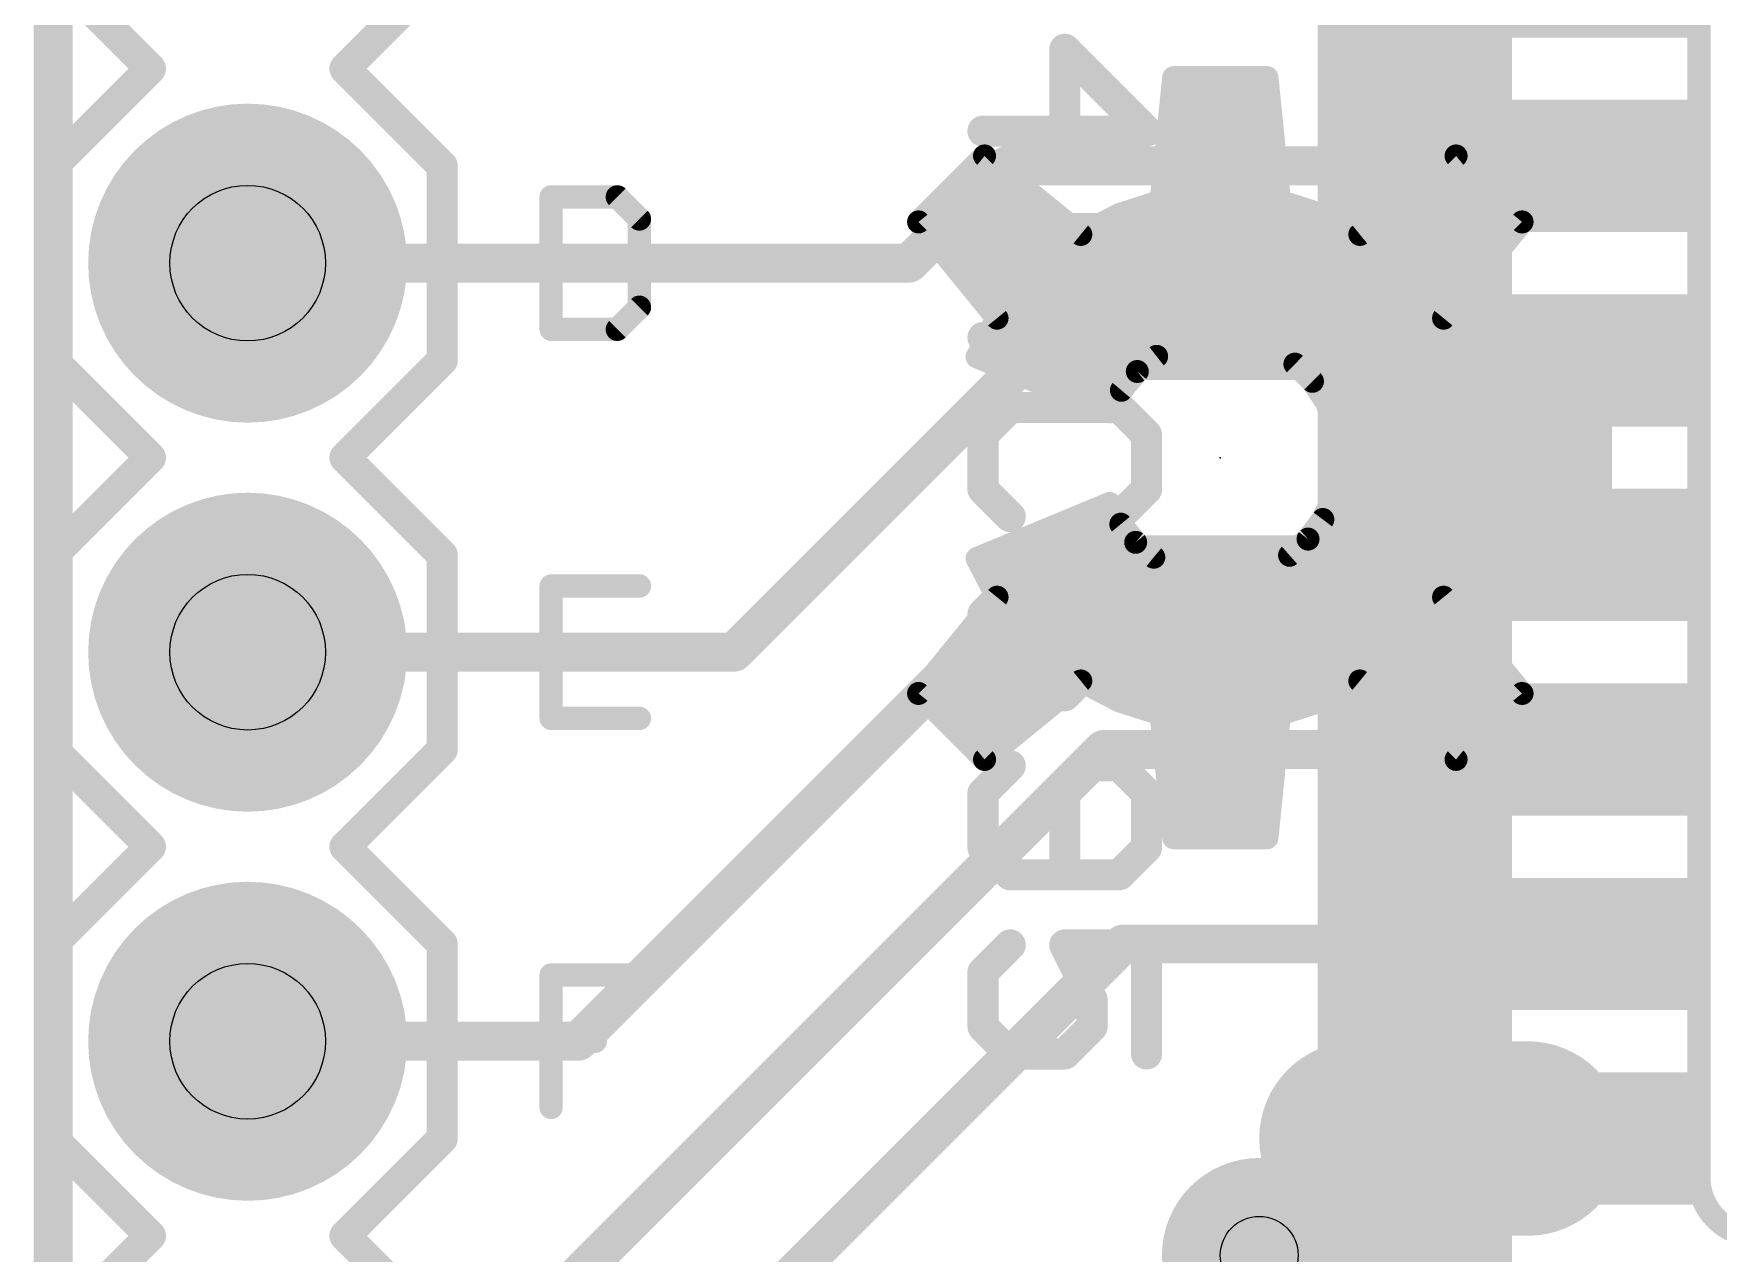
# Model space of a CAD drawing. Extents: x 0 to 108, y -13 to 32.
# Drawn here: x -0.13 to 10.87, y 10.05 to 18.01 of the extents above; entities that cross this region are included whole.
import ezdxf

# ---------------------------------------------------------------- set-up
doc = ezdxf.new("R2010")
doc.units = 0
for name, color, linetype in [('1', 12, 'CONTINUOUS'), ('16', 132, 'CONTINUOUS'), ('17', 110, 'CONTINUOUS'), ('18', 110, 'CONTINUOUS'), ('20', 53, 'CONTINUOUS'), ('21', 41, 'CONTINUOUS'), ('22', 40, 'CONTINUOUS'), ('24', 53, 'CONTINUOUS'), ('29', 253, 'CONTINUOUS'), ('30', 253, 'CONTINUOUS'), ('31', 253, 'CONTINUOUS'), ('44', 253, 'CONTINUOUS'), ('51', 53, 'CONTINUOUS')]:
    doc.layers.add(name, color=color, linetype=linetype)

# ---------------------------------------------------------------- blocks, each defined once
blk = doc.blocks.new('RECT')
blk.add_solid([(-0.5, -0.5), (0.5, -0.5), (-0.5, 0.5), (0.5, 0.5)])
blk = doc.blocks.new('ROUNDP')
at = {"const_width": 0.5}
blk.add_lwpolyline([(0, -0.25, 1), (0, 0.25, 1), (0, -0.25)], format="xyb", dxfattribs=at)
blk = doc.blocks.new('ROUNDV')
at = {"const_width": 0.5}
blk.add_lwpolyline([(0, -0.25, 1), (0, 0.25, 1), (0, -0.25)], format="xyb", dxfattribs=at)

msp = doc.modelspace()

# ---------------------------------------------------------------- linework, layer by layer
at = {"layer": '1'}
for points, const_width in [([(0, 0), (0, 30.48)], 0.254), ([(5.588, 16.51), (6.223, 17.145)], 0.254), ([(6.223, 17.145), (9.6266, 17.145)], 0.254), ([(1.27, 16.51), (5.588, 16.51)], 0.254), ([(4.445, 13.97), (6.35, 15.875)], 0.254), ([(6.35, 15.875), (9.6266, 15.875)], 0.254), ([(3.429, 11.43), (6.604, 14.605)], 0.254), ([(6.604, 14.605), (9.6266, 14.605)], 0.254), ([(1.27, 13.97), (4.445, 13.97)], 0.254), ([(2.413, 8.89), (6.858, 13.335)], 0.254), ([(6.858, 13.335), (9.6266, 13.335)], 0.254), ([(1.27, 6.35), (6.985, 12.065)], 0.254), ([(6.985, 12.065), (9.6266, 12.065)], 0.254), ([(1.27, 11.43), (3.429, 11.43)], 0.254), ([(9.6266, 10.795), (8.509, 10.795)], 1.27), ([(8.509, 10.795), (8.255, 10.795)], 0.254)]:
    msp.add_lwpolyline(points, dxfattribs=dict(at, const_width=const_width))
for points, const_width in [([(6.223, 17.2085, 1), (6.223, 17.0815)], 0.127), ([(6.2679, 17.1001, 1), (6.1781, 17.1899)], 0.127), ([(9.6266, 17.0815, 1), (9.6266, 17.2085)], 0.127), ([(1.27, 16.5735, 1), (1.27, 16.4465)], 0.127), ([(5.5431, 16.5549, 1), (5.6329, 16.4651)], 0.127), ([(5.588, 16.4465, 1), (5.588, 16.5735)], 0.127), ([(6.35, 15.9385, 1), (6.35, 15.8115)], 0.127), ([(6.3949, 15.8301, 1), (6.3051, 15.9199)], 0.127), ([(9.6266, 15.8115, 1), (9.6266, 15.9385)], 0.127), ([(6.604, 14.6685, 1), (6.604, 14.5415)], 0.127), ([(6.6489, 14.5601, 1), (6.5591, 14.6499)], 0.127), ([(9.6266, 14.5415, 1), (9.6266, 14.6685)], 0.127), ([(1.27, 14.0335, 1), (1.27, 13.9065)], 0.127), ([(4.4001, 14.0149, 1), (4.4899, 13.9251)], 0.127), ([(4.445, 13.9065, 1), (4.445, 14.0335)], 0.127), ([(6.858, 13.3985, 1), (6.858, 13.2715)], 0.127), ([(6.9029, 13.2901, 1), (6.8131, 13.3799)], 0.127), ([(9.6266, 13.2715, 1), (9.6266, 13.3985)], 0.127), ([(6.985, 12.1285, 1), (6.985, 12.0015)], 0.127), ([(7.0299, 12.0201, 1), (6.9401, 12.1099)], 0.127), ([(9.6266, 12.0015, 1), (9.6266, 12.1285)], 0.127), ([(1.27, 11.4935, 1), (1.27, 11.3665)], 0.127), ([(3.429, 11.3665, 1), (3.429, 11.4935)], 0.127), ([(3.3841, 11.4749, 1), (3.4739, 11.3851)], 0.127), ([(8.509, 11.1125, 1), (8.509, 10.4775)], 0.635), ([(9.6266, 10.4775, 1), (9.6266, 11.1125)], 0.635), ([(8.255, 10.8585, 1), (8.255, 10.7315)], 0.127), ([(8.509, 10.7315, 1), (8.509, 10.8585)], 0.127)]:
    msp.add_lwpolyline(points, format="xyb", dxfattribs=dict(at, const_width=const_width))
at = {"layer": '16'}
for points, const_width in [([(0, 30.48), (0, 0)], 0.254), ([(8.89, 1.27), (8.89, 29.21)], 1.27)]:
    msp.add_lwpolyline(points, dxfattribs=dict(at, const_width=const_width))
at = {"layer": '20', "const_width": 0.254}
msp.add_lwpolyline([(0, 30.48), (0, 0)], dxfattribs=at)
at = {"layer": '21'}
for points, const_width in [([(10.7442, 19.939), (10.7442, 10.541)], 0.1524), ([(0.635, 17.78), (0, 18.415)], 0.2032), ([(2.54, 18.415), (1.905, 17.78)], 0.2032), ([(7.1383, 17.3721), (6.6045, 17.906)], 0.2032), ([(6.6045, 17.906), (6.6045, 17.1942)], 0.2032), ([(0.635, 17.78), (0, 17.145)], 0.2032), ([(2.54, 17.145), (1.905, 17.78)], 0.2032), ([(6.0706, 17.3721), (7.1383, 17.3721)], 0.2032), ([(0, 15.875), (0, 17.145)], 0.2032), ([(2.54, 17.145), (2.54, 15.875)], 0.2032), ([(3.2512, 16.9425), (3.2512, 16.0782)], 0.1524), ([(3.6834, 16.9425), (3.2512, 16.9425)], 0.1524), ([(3.8274, 16.7985), (3.6834, 16.9425)], 0.1524), ([(3.8274, 16.2223), (3.8274, 16.7985)], 0.1524), ([(6.0706, 16.7366), (7.1383, 16.7366)], 0.2032), ([(6.6045, 16.7366), (6.6045, 16.0248)], 0.2032), ([(3.6834, 16.0782), (3.8274, 16.2223)], 0.1524), ([(3.2512, 16.0782), (3.6834, 16.0782)], 0.1524), ([(7.1383, 16.0248), (6.0706, 16.0248)], 0.2032), ([(0.635, 15.24), (0, 15.875)], 0.2032), ([(2.54, 15.875), (1.905, 15.24)], 0.2032), ([(6.2486, 15.5672), (6.0706, 15.3893)], 0.2032), ([(6.9604, 15.5672), (6.2486, 15.5672)], 0.2032), ([(7.1383, 15.3893), (6.9604, 15.5672)], 0.2032), ([(6.0706, 15.3893), (6.0706, 15.0334)], 0.2032), ([(7.1383, 15.0334), (7.1383, 15.3893)], 0.2032), ([(0, 14.605), (0.635, 15.24)], 0.2032), ([(1.905, 15.24), (2.54, 14.605)], 0.2032), ([(6.0706, 15.0334), (6.2486, 14.8554)], 0.2032), ([(6.9604, 14.8554), (7.1383, 15.0334)], 0.2032), ([(0, 13.335), (0, 14.605)], 0.2032), ([(2.54, 14.605), (2.54, 13.335)], 0.2032), ([(3.8274, 14.4025), (3.2512, 14.4025)], 0.1524), ([(3.2512, 14.4025), (3.2512, 13.5382)], 0.1524), ([(6.0706, 14.2199), (6.2486, 14.3978)], 0.2032), ([(7.1383, 14.3978), (6.6045, 14.3978)], 0.2032), ([(6.6045, 14.3978), (6.7824, 14.0419)], 0.2032), ([(7.1383, 13.686), (7.1383, 14.3978)], 0.2032), ([(6.0706, 13.864), (6.0706, 14.2199)], 0.2032), ([(6.7824, 14.0419), (6.7824, 13.864)], 0.2032), ([(3.2512, 13.9704), (3.5393, 13.9704)], 0.1524), ([(6.2486, 13.686), (6.0706, 13.864)], 0.2032), ([(6.7824, 13.864), (6.6045, 13.686)], 0.2032), ([(6.6045, 13.686), (6.2486, 13.686)], 0.2032), ([(3.2512, 13.5382), (3.8274, 13.5382)], 0.1524), ([(0.635, 12.7), (0, 13.335)], 0.2032), ([(2.54, 13.335), (1.905, 12.7)], 0.2032), ([(6.2486, 13.2284), (6.0706, 13.0505)], 0.2032), ([(6.7824, 13.2284), (6.6045, 13.0505)], 0.2032), ([(6.9604, 13.2284), (6.7824, 13.2284)], 0.2032), ([(7.1383, 13.0505), (6.9604, 13.2284)], 0.2032), ([(6.0706, 13.0505), (6.0706, 12.6946)], 0.2032), ([(6.6045, 13.0505), (6.6045, 12.5166)], 0.2032), ([(7.1383, 12.6946), (7.1383, 13.0505)], 0.2032), ([(0, 12.065), (0.635, 12.7)], 0.2032), ([(1.905, 12.7), (2.54, 12.065)], 0.2032), ([(6.0706, 12.6946), (6.2486, 12.5166)], 0.2032), ([(6.9604, 12.5166), (7.1383, 12.6946)], 0.2032), ([(6.2486, 12.5166), (6.9604, 12.5166)], 0.2032), ([(0, 10.795), (0, 12.065)], 0.2032), ([(2.54, 12.065), (2.54, 10.795)], 0.2032), ([(6.0706, 11.8811), (6.2486, 12.059)], 0.2032), ([(7.1383, 12.059), (6.6045, 12.059)], 0.2032), ([(6.6045, 12.059), (6.7824, 11.7031)], 0.2032), ([(7.1383, 11.3472), (7.1383, 12.059)], 0.2032), ([(3.2512, 10.9982), (3.2512, 11.8625)], 0.1524), ([(3.2512, 11.8625), (3.8274, 11.8625)], 0.1524), ([(6.0706, 11.5252), (6.0706, 11.8811)], 0.2032), ([(6.7824, 11.7031), (6.7824, 11.5252)], 0.2032), ([(6.2486, 11.3472), (6.0706, 11.5252)], 0.2032), ([(6.7824, 11.5252), (6.6045, 11.3472)], 0.2032), ([(3.2512, 11.4304), (3.5393, 11.4304)], 0.1524), ([(6.6045, 11.3472), (6.2486, 11.3472)], 0.2032), ([(0.635, 10.16), (0, 10.795)], 0.2032), ([(2.54, 10.795), (1.905, 10.16)], 0.2032), ([(0.635, 10.16), (0, 9.525)], 0.2032), ([(2.54, 9.525), (1.905, 10.16)], 0.2032)]:
    msp.add_lwpolyline(points, dxfattribs=dict(at, const_width=const_width))
for points, const_width in [([(6.6404, 17.9419, 1), (6.5685, 17.8701)], 0.1016), ([(6.6553, 17.906, 1), (6.5537, 17.906)], 0.1016), ([(0.6709, 17.7441, 1), (0.5991, 17.8159)], 0.1016), ([(0.5991, 17.7441, 1), (0.6709, 17.8159)], 0.1016), ([(1.9409, 17.8159, 1), (1.8691, 17.7441)], 0.1016), ([(1.8691, 17.8159, 1), (1.9409, 17.7441)], 0.1016), ([(6.0706, 17.4229, 1), (6.0706, 17.3213)], 0.1016), ([(7.1024, 17.3362, 1), (7.1742, 17.4081)], 0.1016), ([(7.1383, 17.3213, 1), (7.1383, 17.4229)], 0.1016), ([(0.0508, 17.145, 1), (-0.0508, 17.145)], 0.1016), ([(-0.0359, 17.1809, 1), (0.0359, 17.1091)], 0.1016), ([(2.5908, 17.145, 1), (2.4892, 17.145)], 0.1016), ([(2.5041, 17.1091, 1), (2.5759, 17.1809)], 0.1016), ([(6.5537, 17.1942, 1), (6.6553, 17.1942)], 0.1016), ([(3.2893, 16.9425, 1), (3.2131, 16.9425)], 0.0762), ([(3.2512, 16.9806, 1), (3.2512, 16.9044)], 0.0762), ([(3.7103, 16.9695, 1), (3.6564, 16.9156)], 0.0762), ([(3.6834, 16.9044, 1), (3.6834, 16.9806)], 0.0762), ([(3.8655, 16.7985, 1), (3.7893, 16.7985)], 0.0762), ([(3.8005, 16.7715, 1), (3.8544, 16.8254)], 0.0762), ([(6.0706, 16.7874, 1), (6.0706, 16.6858)], 0.1016), ([(6.6553, 16.7366, 1), (6.5537, 16.7366)], 0.1016), ([(7.1383, 16.6858, 1), (7.1383, 16.7874)], 0.1016), ([(3.8544, 16.1953, 1), (3.8005, 16.2492)], 0.0762), ([(3.7893, 16.2223, 1), (3.8655, 16.2223)], 0.0762), ([(3.2512, 16.1163, 1), (3.2512, 16.0401)], 0.0762), ([(3.2131, 16.0782, 1), (3.2893, 16.0782)], 0.0762), ([(3.6564, 16.1051, 1), (3.7103, 16.0513)], 0.0762), ([(3.6834, 16.0401, 1), (3.6834, 16.1163)], 0.0762), ([(6.0706, 16.0756, 1), (6.0706, 15.974)], 0.1016), ([(6.5537, 16.0248, 1), (6.6553, 16.0248)], 0.1016), ([(7.1383, 15.974, 1), (7.1383, 16.0756)], 0.1016), ([(0.0359, 15.9109, 1), (-0.0359, 15.8391)], 0.1016), ([(2.5759, 15.8391, 1), (2.5041, 15.9109)], 0.1016), ([(-0.0508, 15.875, 1), (0.0508, 15.875)], 0.1016), ([(2.4892, 15.875, 1), (2.5908, 15.875)], 0.1016), ([(6.2486, 15.618, 1), (6.2486, 15.5164)], 0.1016), ([(6.2845, 15.5313, 1), (6.2126, 15.6031)], 0.1016), ([(6.9963, 15.6031, 1), (6.9244, 15.5313)], 0.1016), ([(6.9604, 15.5164, 1), (6.9604, 15.618)], 0.1016), ([(6.1214, 15.3893, 1), (6.0198, 15.3893)], 0.1016), ([(6.0347, 15.4252, 1), (6.1065, 15.3533)], 0.1016), ([(7.1891, 15.3893, 1), (7.0875, 15.3893)], 0.1016), ([(7.1024, 15.3533, 1), (7.1742, 15.4252)], 0.1016), ([(0.6709, 15.2041, 1), (0.5991, 15.2759)], 0.1016), ([(0.5991, 15.2041, 1), (0.6709, 15.2759)], 0.1016), ([(1.9409, 15.2759, 1), (1.8691, 15.2041)], 0.1016), ([(1.8691, 15.2759, 1), (1.9409, 15.2041)], 0.1016), ([(6.1065, 15.0693, 1), (6.0347, 14.9974)], 0.1016), ([(6.0198, 15.0334, 1), (6.1214, 15.0334)], 0.1016), ([(7.0875, 15.0334, 1), (7.1891, 15.0334)], 0.1016), ([(7.1742, 14.9974, 1), (7.1024, 15.0693)], 0.1016), ([(6.2126, 14.8195, 1), (6.2845, 14.8913)], 0.1016), ([(6.9244, 14.8913, 1), (6.9963, 14.8195)], 0.1016), ([(0.0508, 14.605, 1), (-0.0508, 14.605)], 0.1016), ([(-0.0359, 14.6409, 1), (0.0359, 14.5691)], 0.1016), ([(2.5908, 14.605, 1), (2.4892, 14.605)], 0.1016), ([(2.5041, 14.5691, 1), (2.5759, 14.6409)], 0.1016), ([(3.2512, 14.4406, 1), (3.2512, 14.3644)], 0.0762), ([(3.2893, 14.4025, 1), (3.2131, 14.4025)], 0.0762), ([(3.8274, 14.3644, 1), (3.8274, 14.4406)], 0.0762), ([(6.2845, 14.3619, 1), (6.2126, 14.4337)], 0.1016), ([(6.6499, 14.4205, 1), (6.559, 14.3751)], 0.1016), ([(6.6045, 14.4486, 1), (6.6045, 14.347)], 0.1016), ([(7.1891, 14.3978, 1), (7.0875, 14.3978)], 0.1016), ([(7.1383, 14.347, 1), (7.1383, 14.4486)], 0.1016), ([(6.1214, 14.2199, 1), (6.0198, 14.2199)], 0.1016), ([(6.0347, 14.2558, 1), (6.1065, 14.1839)], 0.1016), ([(6.8332, 14.0419, 1), (6.7316, 14.0419)], 0.1016), ([(6.737, 14.0192, 1), (6.8278, 14.0646)], 0.1016), ([(3.2512, 14.0085, 1), (3.2512, 13.9323)], 0.0762), ([(3.5393, 13.9323, 1), (3.5393, 14.0085)], 0.0762), ([(6.1065, 13.8999, 1), (6.0347, 13.828)], 0.1016), ([(6.0198, 13.864, 1), (6.1214, 13.864)], 0.1016), ([(6.7316, 13.864, 1), (6.8332, 13.864)], 0.1016), ([(6.8183, 13.828, 1), (6.7465, 13.8999)], 0.1016), ([(6.2486, 13.7368, 1), (6.2486, 13.6352)], 0.1016), ([(6.2126, 13.6501, 1), (6.2845, 13.7219)], 0.1016), ([(6.5685, 13.7219, 1), (6.6404, 13.6501)], 0.1016), ([(6.6045, 13.6352, 1), (6.6045, 13.7368)], 0.1016), ([(7.0875, 13.686, 1), (7.1891, 13.686)], 0.1016), ([(3.2512, 13.5763, 1), (3.2512, 13.5001)], 0.0762), ([(3.2131, 13.5382, 1), (3.2893, 13.5382)], 0.0762), ([(3.8274, 13.5001, 1), (3.8274, 13.5763)], 0.0762), ([(0.0359, 13.3709, 1), (-0.0359, 13.2991)], 0.1016), ([(2.5759, 13.2991, 1), (2.5041, 13.3709)], 0.1016), ([(-0.0508, 13.335, 1), (0.0508, 13.335)], 0.1016), ([(2.4892, 13.335, 1), (2.5908, 13.335)], 0.1016), ([(6.2845, 13.1925, 1), (6.2126, 13.2643)], 0.1016), ([(6.7824, 13.2792, 1), (6.7824, 13.1776)], 0.1016), ([(6.8183, 13.1925, 1), (6.7465, 13.2643)], 0.1016), ([(6.9963, 13.2643, 1), (6.9244, 13.1925)], 0.1016), ([(6.9604, 13.1776, 1), (6.9604, 13.2792)], 0.1016), ([(6.1214, 13.0505, 1), (6.0198, 13.0505)], 0.1016), ([(6.0347, 13.0864, 1), (6.1065, 13.0145)], 0.1016), ([(6.5685, 13.0864, 1), (6.6404, 13.0145)], 0.1016), ([(6.6553, 13.0505, 1), (6.5537, 13.0505)], 0.1016), ([(7.1891, 13.0505, 1), (7.0875, 13.0505)], 0.1016), ([(7.1024, 13.0145, 1), (7.1742, 13.0864)], 0.1016), ([(0.6709, 12.6641, 1), (0.5991, 12.7359)], 0.1016), ([(0.5991, 12.6641, 1), (0.6709, 12.7359)], 0.1016), ([(1.9409, 12.7359, 1), (1.8691, 12.6641)], 0.1016), ([(1.8691, 12.7359, 1), (1.9409, 12.6641)], 0.1016), ([(6.1065, 12.7305, 1), (6.0347, 12.6586)], 0.1016), ([(7.1742, 12.6586, 1), (7.1024, 12.7305)], 0.1016), ([(6.0198, 12.6946, 1), (6.1214, 12.6946)], 0.1016), ([(7.0875, 12.6946, 1), (7.1891, 12.6946)], 0.1016), ([(6.2486, 12.5674, 1), (6.2486, 12.4658)], 0.1016), ([(6.2126, 12.4807, 1), (6.2845, 12.5525)], 0.1016), ([(6.5537, 12.5166, 1), (6.6553, 12.5166)], 0.1016), ([(6.9244, 12.5525, 1), (6.9963, 12.4807)], 0.1016), ([(6.9604, 12.4658, 1), (6.9604, 12.5674)], 0.1016), ([(0.0508, 12.065, 1), (-0.0508, 12.065)], 0.1016), ([(-0.0359, 12.1009, 1), (0.0359, 12.0291)], 0.1016), ([(2.5908, 12.065, 1), (2.4892, 12.065)], 0.1016), ([(2.5041, 12.0291, 1), (2.5759, 12.1009)], 0.1016), ([(6.2845, 12.0231, 1), (6.2126, 12.0949)], 0.1016), ([(6.6499, 12.0817, 1), (6.559, 12.0363)], 0.1016), ([(6.6045, 12.1098, 1), (6.6045, 12.0082)], 0.1016), ([(7.1891, 12.059, 1), (7.0875, 12.059)], 0.1016), ([(7.1383, 12.0082, 1), (7.1383, 12.1098)], 0.1016), ([(3.2893, 11.8625, 1), (3.2131, 11.8625)], 0.0762), ([(3.2512, 11.9006, 1), (3.2512, 11.8244)], 0.0762), ([(3.8274, 11.8244, 1), (3.8274, 11.9006)], 0.0762), ([(6.1214, 11.8811, 1), (6.0198, 11.8811)], 0.1016), ([(6.0347, 11.917, 1), (6.1065, 11.8451)], 0.1016), ([(6.8332, 11.7031, 1), (6.7316, 11.7031)], 0.1016), ([(6.737, 11.6804, 1), (6.8278, 11.7258)], 0.1016), ([(6.1065, 11.5611, 1), (6.0347, 11.4892)], 0.1016), ([(6.0198, 11.5252, 1), (6.1214, 11.5252)], 0.1016), ([(6.7316, 11.5252, 1), (6.8332, 11.5252)], 0.1016), ([(6.8183, 11.4892, 1), (6.7465, 11.5611)], 0.1016), ([(3.2512, 11.4685, 1), (3.2512, 11.3923)], 0.0762), ([(3.5393, 11.3923, 1), (3.5393, 11.4685)], 0.0762), ([(6.2486, 11.398, 1), (6.2486, 11.2964)], 0.1016), ([(6.6045, 11.2964, 1), (6.6045, 11.398)], 0.1016), ([(6.2126, 11.3113, 1), (6.2845, 11.3831)], 0.1016), ([(6.5685, 11.3831, 1), (6.6404, 11.3113)], 0.1016), ([(7.0875, 11.3472, 1), (7.1891, 11.3472)], 0.1016), ([(3.2131, 10.9982, 1), (3.2893, 10.9982)], 0.0762), ([(0.0359, 10.8309, 1), (-0.0359, 10.7591)], 0.1016), ([(2.5759, 10.7591, 1), (2.5041, 10.8309)], 0.1016), ([(-0.0508, 10.795, 1), (0.0508, 10.795)], 0.1016), ([(2.4892, 10.795, 1), (2.5908, 10.795)], 0.1016), ([(10.7442, 10.541, 0.4142), (11.1252, 10.16)], 0.1524), ([(10.7823, 10.541, 1), (10.7061, 10.541)], 0.0762), ([(10.7061, 10.541, 1), (10.7823, 10.541)], 0.0762), ([(0.6709, 10.1241, 1), (0.5991, 10.1959)], 0.1016), ([(0.5991, 10.1241, 1), (0.6709, 10.1959)], 0.1016), ([(1.9409, 10.1959, 1), (1.8691, 10.1241)], 0.1016), ([(1.8691, 10.1959, 1), (1.9409, 10.1241)], 0.1016)]:
    msp.add_lwpolyline(points, format="xyb", dxfattribs=dict(at, const_width=const_width))
at = {"layer": '22', "const_width": 0.15}
for points in [[(7.2334, 16.9147), (7.3153, 17.7214)], [(7.3131, 17.7), (7.9269, 17.7)], [(7.3153, 17.7214), (7.9247, 17.7214)], [(7.9247, 17.7214), (8.0066, 16.9147)], [(7.2979, 17.55), (7.9421, 17.55)], [(7.2827, 17.4), (7.9573, 17.4)], [(5.65, 16.7792), (6.0808, 17.21)], [(6.0808, 17.21), (6.7092, 16.6976)], [(7.2674, 17.25), (7.9726, 17.25)], [(8.5308, 16.6976), (9.1592, 17.21)], [(9.1592, 17.21), (9.59, 16.7792)], [(5.9708, 17.1), (6.2157, 17.1)], [(7.2522, 17.1), (7.9878, 17.1)], [(9.0243, 17.1), (9.2692, 17.1)], [(5.8208, 16.95), (6.3997, 16.95)], [(6.9623, 16.8279), (7.2334, 16.9147)], [(7.237, 16.95), (8.003, 16.95)], [(8.0066, 16.9147), (8.2777, 16.8279)], [(8.8403, 16.95), (9.4192, 16.95)], [(6.1624, 16.1508), (5.65, 16.7792)], [(5.6708, 16.8), (6.5836, 16.8)], [(6.7092, 16.6976), (6.9623, 16.8279)], [(6.908, 16.8), (8.332, 16.8)], [(8.2777, 16.8279), (8.5308, 16.6976)], [(8.6564, 16.8), (9.5692, 16.8)], [(9.59, 16.7792), (9.0776, 16.1508)], [(5.7554, 16.65), (9.4847, 16.65)], [(5.8777, 16.5), (9.3623, 16.5)], [(6, 16.35), (9.24, 16.35)], [(6.032, 15.8978), (6.1624, 16.1508)], [(6.1223, 16.2), (9.1177, 16.2)], [(9.0776, 16.1508), (9.2079, 15.8977)], [(6.1104, 16.05), (9.1295, 16.05)], [(7.5036, 16.0125), (7.3482, 15.9725)], [(7.6638, 16.02), (7.5036, 16.0125)], [(7.8222, 15.9946), (7.6638, 16.02)], [(7.9721, 15.9374), (7.8222, 15.9946)], [(6.8982, 15.539), (6.032, 15.8978)], [(6.0331, 15.9), (7.2024, 15.9)], [(7.2044, 15.9015), (7.078, 15.8027)], [(7.3482, 15.9725), (7.2044, 15.9015)], [(8.1071, 15.8508), (7.9721, 15.9374)], [(8.0305, 15.9), (9.2068, 15.9)], [(9.2079, 15.8977), (9.2947, 15.6266)], [(7.078, 15.8027), (6.9745, 15.6801)], [(8.2216, 15.7384), (8.1071, 15.8508)], [(6.3888, 15.75), (7.0335, 15.75)], [(6.9745, 15.6801), (6.8982, 15.539)], [(8.2098, 15.75), (9.2552, 15.75)], [(8.3108, 15.605), (8.2216, 15.7384)], [(6.7509, 15.6), (6.9312, 15.6)], [(8.3708, 15.4563), (8.3108, 15.605)], [(8.3128, 15.6), (9.5567, 15.6)], [(9.2947, 15.6266), (10.1014, 15.5447)], [(10.1014, 15.5447), (10.1014, 14.9353)], [(8.3991, 15.2984), (8.3708, 15.4563)], [(8.3719, 15.45), (10.1014, 15.45)], [(8.3946, 15.138), (8.3991, 15.2984)], [(8.3988, 15.3), (10.1014, 15.3)], [(8.3574, 14.9819), (8.3946, 15.138)], [(8.3949, 15.15), (10.1014, 15.15)], [(8.3617, 15), (10.1014, 15)], [(6.032, 14.5822), (6.8982, 14.941)], [(6.8982, 14.941), (6.9704, 14.8059)], [(8.2892, 14.8368), (8.3574, 14.9819)], [(10.1014, 14.9353), (9.2947, 14.8534)], [(6.6785, 14.85), (6.9468, 14.85)], [(6.9704, 14.8059), (7.0675, 14.6875)], [(8.1927, 14.7086), (8.2892, 14.8368)], [(8.2954, 14.85), (9.2936, 14.85)], [(9.2947, 14.8534), (9.2079, 14.5823)], [(6.3164, 14.7), (7.0573, 14.7)], [(7.0675, 14.6875), (7.1859, 14.5904)], [(8.0721, 14.6028), (8.1927, 14.7086)], [(8.1829, 14.7), (9.2456, 14.7)], [(6.1624, 14.3292), (6.032, 14.5822)], [(7.1859, 14.5904), (7.321, 14.5182)], [(7.9324, 14.5239), (8.0721, 14.6028)], [(9.2079, 14.5823), (9.0776, 14.3292)], [(6.0486, 14.55), (7.2614, 14.55)], [(7.321, 14.5182), (7.4676, 14.4737)], [(7.4676, 14.4737), (7.62, 14.4587)], [(7.62, 14.4587), (7.7796, 14.4752)], [(7.7796, 14.4752), (7.9324, 14.5239)], [(7.9786, 14.55), (9.1913, 14.55)], [(6.1259, 14.4), (9.1141, 14.4)], [(5.65, 13.7008), (6.1624, 14.3292)], [(6.0978, 14.25), (9.1422, 14.25)], [(9.0776, 14.3292), (9.59, 13.7008)], [(5.9755, 14.1), (9.2645, 14.1)], [(5.8532, 13.95), (9.3868, 13.95)], [(5.7309, 13.8), (9.5091, 13.8)], [(6.0808, 13.27), (5.65, 13.7008)], [(6.7092, 13.7824), (6.0808, 13.27)], [(6.9623, 13.6521), (6.7092, 13.7824)], [(8.5308, 13.7824), (8.2777, 13.6521)], [(9.1592, 13.27), (8.5308, 13.7824)], [(9.59, 13.7008), (9.1592, 13.27)], [(5.7008, 13.65), (6.5468, 13.65)], [(7.2334, 13.5653), (6.9623, 13.6521)], [(6.9687, 13.65), (8.2713, 13.65)], [(7.3153, 12.7586), (7.2334, 13.5653)], [(8.0066, 13.5653), (7.9247, 12.7586)], [(8.2777, 13.6521), (8.0066, 13.5653)], [(8.6932, 13.65), (9.5392, 13.65)], [(5.8508, 13.5), (6.3629, 13.5)], [(7.24, 13.5), (8, 13.5)], [(8.8771, 13.5), (9.3892, 13.5)], [(6.0008, 13.35), (6.1789, 13.35)], [(7.2553, 13.35), (7.9847, 13.35)], [(9.0611, 13.35), (9.2392, 13.35)], [(7.2705, 13.2), (7.9695, 13.2)], [(7.2857, 13.05), (7.9543, 13.05)], [(7.3009, 12.9), (7.9391, 12.9)], [(7.9247, 12.7586), (7.3153, 12.7586)]]:
    msp.add_lwpolyline(points, dxfattribs=at)
at = {"layer": '22', "const_width": 0.075}
for points in [[(7.3131, 17.7375, 1), (7.3131, 17.6625)], [(7.3153, 17.7589, 1), (7.3153, 17.6839)], [(7.3526, 17.7176, 1), (7.278, 17.7252)], [(7.962, 17.7252, 1), (7.8874, 17.7176)], [(7.9247, 17.6839, 1), (7.9247, 17.7589)], [(7.9269, 17.6625, 1), (7.9269, 17.7375)], [(7.2979, 17.5875, 1), (7.2979, 17.5125)], [(7.9421, 17.5125, 1), (7.9421, 17.5875)], [(7.2827, 17.4375, 1), (7.2827, 17.3625)], [(7.9573, 17.3625, 1), (7.9573, 17.4375)], [(6.1045, 17.2391, 1), (6.0571, 17.1809)], [(6.1073, 17.1835, 1), (6.0543, 17.2365)], [(7.2674, 17.2875, 1), (7.2674, 17.2125)], [(7.9726, 17.2125, 1), (7.9726, 17.2875)], [(9.1857, 17.2365, 1), (9.1327, 17.1835)], [(9.1829, 17.1809, 1), (9.1355, 17.2391)], [(5.9708, 17.1375, 1), (5.9708, 17.0625)], [(6.2157, 17.0625, 1), (6.2157, 17.1375)], [(7.2522, 17.1375, 1), (7.2522, 17.0625)], [(7.9878, 17.0625, 1), (7.9878, 17.1375)], [(9.0243, 17.1375, 1), (9.0243, 17.0625)], [(9.2692, 17.0625, 1), (9.2692, 17.1375)], [(5.8208, 16.9875, 1), (5.8208, 16.9125)], [(6.3997, 16.9125, 1), (6.3997, 16.9875)], [(7.1961, 16.9185, 1), (7.2707, 16.9109)], [(7.237, 16.9875, 1), (7.237, 16.9125)], [(7.2448, 16.879, 1), (7.222, 16.9504)], [(8.018, 16.9504, 1), (7.9952, 16.879)], [(7.9693, 16.9109, 1), (8.0439, 16.9185)], [(8.003, 16.9125, 1), (8.003, 16.9875)], [(8.8403, 16.9875, 1), (8.8403, 16.9125)], [(9.4192, 16.9125, 1), (9.4192, 16.9875)], [(5.6791, 16.8029, 1), (5.6209, 16.7555)], [(5.6235, 16.8057, 1), (5.6765, 16.7527)], [(5.6708, 16.8375, 1), (5.6708, 16.7625)], [(6.5836, 16.7625, 1), (6.5836, 16.8375)], [(6.908, 16.8375, 1), (6.908, 16.7625)], [(6.9508, 16.8636, 1), (6.9737, 16.7922)], [(6.9794, 16.7946, 1), (6.9451, 16.8613)], [(8.2949, 16.8613, 1), (8.2606, 16.7946)], [(8.2663, 16.7922, 1), (8.2892, 16.8636)], [(8.332, 16.7625, 1), (8.332, 16.8375)], [(8.6564, 16.8375, 1), (8.6564, 16.7625)], [(9.6191, 16.7555, 1), (9.5609, 16.8029)], [(9.5635, 16.7527, 1), (9.6165, 16.8057)], [(9.5692, 16.7625, 1), (9.5692, 16.8375)], [(5.7554, 16.6875, 1), (5.7554, 16.6125)], [(6.692, 16.7309, 1), (6.7264, 16.6643)], [(6.6855, 16.6685, 1), (6.7329, 16.7267)], [(8.5071, 16.7267, 1), (8.5545, 16.6685)], [(8.5136, 16.6643, 1), (8.548, 16.7309)], [(9.4847, 16.6125, 1), (9.4847, 16.6875)], [(5.8777, 16.5375, 1), (5.8777, 16.4625)], [(9.3623, 16.4625, 1), (9.3623, 16.5375)], [(6, 16.3875, 1), (6, 16.3125)], [(9.24, 16.3125, 1), (9.24, 16.3875)], [(6.1223, 16.2375, 1), (6.1223, 16.1625)], [(6.1957, 16.1336, 1), (6.1291, 16.168)], [(6.1333, 16.1271, 1), (6.1915, 16.1745)], [(9.1109, 16.168, 1), (9.0443, 16.1336)], [(9.0485, 16.1745, 1), (9.1067, 16.1271)], [(9.1177, 16.1625, 1), (9.1177, 16.2375)], [(6.1104, 16.0875, 1), (6.1104, 16.0125)], [(7.5018, 16.05, 1), (7.5053, 15.9751)], [(7.5129, 15.9762, 1), (7.4942, 16.0489)], [(7.6698, 16.0571, 1), (7.6579, 15.983)], [(7.6656, 15.9826, 1), (7.6621, 16.0575)], [(7.8356, 16.0297, 1), (7.8089, 15.9596)], [(7.8163, 15.9576, 1), (7.8282, 16.0317)], [(9.1295, 16.0125, 1), (9.1295, 16.0875)], [(6.0464, 15.9324, 1), (6.0176, 15.8632)], [(5.9987, 15.915, 1), (6.0653, 15.8806)], [(6.0331, 15.9375, 1), (6.0331, 15.8625)], [(7.1878, 15.9352, 1), (7.2209, 15.8679)], [(7.2275, 15.872, 1), (7.1813, 15.9311)], [(7.2024, 15.8625, 1), (7.2024, 15.9375)], [(7.3389, 16.0088, 1), (7.3576, 15.9362)], [(7.3648, 15.9388, 1), (7.3317, 16.0061)], [(7.9924, 15.969, 1), (7.9519, 15.9059)], [(7.9587, 15.9024, 1), (7.9855, 15.9725)], [(8.0305, 15.9375, 1), (8.0305, 15.8625)], [(9.2436, 15.9092, 1), (9.1722, 15.8863)], [(9.1746, 15.8806, 1), (9.2413, 15.9149)], [(9.2068, 15.8625, 1), (9.2068, 15.9375)], [(7.0549, 15.8322, 1), (7.1011, 15.7732)], [(7.1066, 15.7785, 1), (7.0493, 15.8269)], [(8.1334, 15.8776, 1), (8.0809, 15.824)], [(8.0869, 15.8192, 1), (8.1274, 15.8824)], [(6.3888, 15.7875, 1), (6.3888, 15.7125)], [(6.9458, 15.7043, 1), (7.0031, 15.6559)], [(7.0075, 15.6623, 1), (6.9415, 15.698)], [(7.0335, 15.7125, 1), (7.0335, 15.7875)], [(8.2098, 15.7875, 1), (8.2098, 15.7125)], [(8.2528, 15.7593, 1), (8.1904, 15.7176)], [(8.1954, 15.7117, 1), (8.2479, 15.7652)], [(9.2552, 15.7125, 1), (9.2552, 15.7875)], [(6.7509, 15.6375, 1), (6.7509, 15.5625)], [(6.9312, 15.5625, 1), (6.9312, 15.6375)], [(8.3455, 15.6191, 1), (8.276, 15.591)], [(8.3128, 15.6375, 1), (8.3128, 15.5625)], [(8.2796, 15.5842, 1), (8.3419, 15.6259)], [(9.2985, 15.6639, 1), (9.2909, 15.5893)], [(9.259, 15.6152, 1), (9.3304, 15.638)], [(9.5567, 15.5625, 1), (9.5567, 15.6375)], [(10.1389, 15.5447, 1), (10.0639, 15.5447)], [(10.0976, 15.5074, 1), (10.1052, 15.582)], [(6.8652, 15.5568, 1), (6.9312, 15.5212)], [(6.8838, 15.5044, 1), (6.9126, 15.5736)], [(8.4077, 15.4629, 1), (8.3338, 15.4496)], [(8.3719, 15.4875, 1), (8.3719, 15.4125)], [(8.336, 15.4422, 1), (8.4055, 15.4703)], [(10.1014, 15.4125, 1), (10.1014, 15.4875)], [(8.3988, 15.3375, 1), (8.3988, 15.2625)], [(8.4366, 15.2973, 1), (8.3616, 15.2994)], [(8.3622, 15.2917, 1), (8.436, 15.305)], [(10.1014, 15.2625, 1), (10.1014, 15.3375)], [(8.3949, 15.1875, 1), (8.3949, 15.1125)], [(8.4311, 15.1293, 1), (8.3581, 15.1467)], [(10.1014, 15.1125, 1), (10.1014, 15.1875)], [(8.3617, 15.0375, 1), (8.3617, 14.9625)], [(8.3571, 15.139, 1), (8.4321, 15.1369)], [(10.1014, 14.9625, 1), (10.1014, 15.0375)], [(6.9313, 14.9587, 1), (6.8651, 14.9233)], [(6.9126, 14.9064, 1), (6.8838, 14.9756)], [(8.321, 14.9906, 1), (8.3939, 14.9732)], [(8.3914, 14.966, 1), (8.3235, 14.9979)], [(10.0639, 14.9353, 1), (10.1389, 14.9353)], [(10.1052, 14.898, 1), (10.0976, 14.9726)], [(6.6785, 14.8875, 1), (6.6785, 14.8125)], [(6.9994, 14.8297, 1), (6.9414, 14.7821)], [(6.9373, 14.7882, 1), (7.0035, 14.8236)], [(6.9468, 14.8125, 1), (6.9468, 14.8875)], [(8.2552, 14.8527, 1), (8.3231, 14.8208)], [(8.2954, 14.8875, 1), (8.2954, 14.8125)], [(8.3191, 14.8142, 1), (8.2592, 14.8593)], [(9.2909, 14.8907, 1), (9.2985, 14.8161)], [(9.3304, 14.842, 1), (9.259, 14.8648)], [(9.2936, 14.8125, 1), (9.2936, 14.8875)], [(6.3164, 14.7375, 1), (6.3164, 14.6625)], [(7.0913, 14.7165, 1), (7.0438, 14.6585)], [(7.0386, 14.6637, 1), (7.0965, 14.7113)], [(7.0573, 14.6625, 1), (7.0573, 14.7375)], [(8.1829, 14.7375, 1), (8.1829, 14.6625)], [(8.1628, 14.7311, 1), (8.2227, 14.686)], [(8.2174, 14.6804, 1), (8.168, 14.7368)], [(9.2456, 14.6625, 1), (9.2456, 14.7375)], [(6.0653, 14.5994, 1), (5.9987, 14.565)], [(6.0176, 14.6168, 1), (6.0464, 14.5476)], [(7.2036, 14.6234, 1), (7.1683, 14.5573)], [(7.1622, 14.5614, 1), (7.2097, 14.6193)], [(8.0474, 14.631, 1), (8.0968, 14.5746)], [(8.0905, 14.5701, 1), (8.0537, 14.6354)], [(9.1722, 14.5937, 1), (9.2436, 14.5708)], [(9.2413, 14.5651, 1), (9.1746, 14.5994)], [(6.0486, 14.5875, 1), (6.0486, 14.5125)], [(7.2614, 14.5125, 1), (7.2614, 14.5875)], [(7.3319, 14.554, 1), (7.3101, 14.4823)], [(7.3033, 14.4851, 1), (7.3387, 14.5512)], [(7.4713, 14.511, 1), (7.4639, 14.4364)], [(7.4567, 14.4378, 1), (7.4785, 14.5096)], [(7.6161, 14.496, 1), (7.6239, 14.4214)], [(7.6163, 14.4214, 1), (7.6237, 14.496)], [(7.7682, 14.5109, 1), (7.791, 14.4394)], [(7.7834, 14.4379, 1), (7.7757, 14.5125)], [(7.914, 14.5565, 1), (7.9509, 14.4912)], [(7.9438, 14.4882, 1), (7.921, 14.5596)], [(7.9786, 14.5875, 1), (7.9786, 14.5125)], [(9.1913, 14.5125, 1), (9.1913, 14.5875)], [(6.1259, 14.4375, 1), (6.1259, 14.3625)], [(9.1141, 14.3625, 1), (9.1141, 14.4375)], [(6.0978, 14.2875, 1), (6.0978, 14.2125)], [(6.1291, 14.312, 1), (6.1957, 14.3464)], [(6.1915, 14.3055, 1), (6.1333, 14.3529)], [(9.1067, 14.3529, 1), (9.0485, 14.3055)], [(9.0443, 14.3464, 1), (9.1109, 14.312)], [(9.1422, 14.2125, 1), (9.1422, 14.2875)], [(5.9755, 14.1375, 1), (5.9755, 14.0625)], [(9.2645, 14.0625, 1), (9.2645, 14.1375)], [(5.8532, 13.9875, 1), (5.8532, 13.9125)], [(9.3868, 13.9125, 1), (9.3868, 13.9875)], [(5.7309, 13.8375, 1), (5.7309, 13.7625)], [(9.5091, 13.7625, 1), (9.5091, 13.8375)], [(5.6765, 13.7273, 1), (5.6235, 13.6743)], [(5.6209, 13.7245, 1), (5.6791, 13.6771)], [(6.7264, 13.8157, 1), (6.692, 13.7491)], [(6.7329, 13.7533, 1), (6.6855, 13.8115)], [(8.5545, 13.8115, 1), (8.5071, 13.7533)], [(8.548, 13.7491, 1), (8.5136, 13.8157)], [(9.5609, 13.6771, 1), (9.6191, 13.7245)], [(9.6165, 13.6743, 1), (9.5635, 13.7273)], [(5.7008, 13.6875, 1), (5.7008, 13.6125)], [(6.5468, 13.6125, 1), (6.5468, 13.6875)], [(6.9737, 13.6878, 1), (6.9508, 13.6164)], [(6.9687, 13.6875, 1), (6.9687, 13.6125)], [(6.9451, 13.6187, 1), (6.9794, 13.6854)], [(7.2707, 13.5691, 1), (7.1961, 13.5615)], [(7.222, 13.5296, 1), (7.2448, 13.601)], [(7.9952, 13.601, 1), (8.018, 13.5296)], [(8.0439, 13.5615, 1), (7.9693, 13.5691)], [(8.2606, 13.6854, 1), (8.2949, 13.6187)], [(8.2892, 13.6164, 1), (8.2663, 13.6878)], [(8.2713, 13.6125, 1), (8.2713, 13.6875)], [(8.6932, 13.6875, 1), (8.6932, 13.6125)], [(9.5392, 13.6125, 1), (9.5392, 13.6875)], [(5.8508, 13.5375, 1), (5.8508, 13.4625)], [(6.3629, 13.4625, 1), (6.3629, 13.5375)], [(7.24, 13.5375, 1), (7.24, 13.4625)], [(8, 13.4625, 1), (8, 13.5375)], [(8.8771, 13.5375, 1), (8.8771, 13.4625)], [(9.3892, 13.4625, 1), (9.3892, 13.5375)], [(6.0008, 13.3875, 1), (6.0008, 13.3125)], [(6.1789, 13.3125, 1), (6.1789, 13.3875)], [(7.2553, 13.3875, 1), (7.2553, 13.3125)], [(7.9847, 13.3125, 1), (7.9847, 13.3875)], [(9.0611, 13.3875, 1), (9.0611, 13.3125)], [(9.2392, 13.3125, 1), (9.2392, 13.3875)], [(6.0571, 13.2991, 1), (6.1045, 13.2409)], [(6.0543, 13.2435, 1), (6.1073, 13.2965)], [(9.1327, 13.2965, 1), (9.1857, 13.2435)], [(9.1355, 13.2409, 1), (9.1829, 13.2991)], [(7.2705, 13.2375, 1), (7.2705, 13.1625)], [(7.9695, 13.1625, 1), (7.9695, 13.2375)], [(7.2857, 13.0875, 1), (7.2857, 13.0125)], [(7.9543, 13.0125, 1), (7.9543, 13.0875)], [(7.3009, 12.9375, 1), (7.3009, 12.8625)], [(7.9391, 12.8625, 1), (7.9391, 12.9375)], [(7.3153, 12.7961, 1), (7.3153, 12.7211)], [(7.278, 12.7548, 1), (7.3526, 12.7624)], [(7.8874, 12.7624, 1), (7.962, 12.7548)], [(7.9247, 12.7211, 1), (7.9247, 12.7961)]]:
    msp.add_lwpolyline(points, format="xyb", dxfattribs=at)
at = {"layer": '24'}
msp.add_point((7.62, 15.24), dxfattribs=at)
at = {"layer": '44'}
for centre, radius in [((1.27, 16.51), 0.508), ((1.27, 13.97), 0.508), ((1.27, 11.43), 0.508), ((7.874, 10.033), 0.254)]:
    msp.add_circle(centre, radius, dxfattribs=at)

# ---------------------------------------------------------------- block references
at = {"layer": '1', "xscale": 0.6604, "yscale": 2.032, "rotation": 270}
for p in [(9.6266, 17.145), (9.6266, 15.875), (9.6266, 14.605), (9.6266, 13.335), (9.6266, 12.065), (9.6266, 10.795)]:
    msp.add_blockref('RECT', p, dxfattribs=at)
at = {"layer": '17', "xscale": 1.8796, "yscale": 1.8796}
for p in [(1.27, 16.51), (1.27, 16.51), (1.27, 13.97), (1.27, 13.97), (1.27, 11.43), (1.27, 11.43)]:
    msp.add_blockref('ROUNDP', p, dxfattribs=at)
at = {"layer": '18', "xscale": 1.27, "yscale": 1.27}
msp.add_blockref('ROUNDV', (7.874, 10.033), dxfattribs=at)
msp.add_blockref('ROUNDV', (7.874, 10.033), dxfattribs=at)
at = {"layer": '29', "xscale": 0.8636, "yscale": 2.2352, "rotation": 270}
for p in [(9.6266, 18.415), (9.6266, 17.145), (9.6266, 15.875), (9.6266, 14.605), (9.6266, 13.335), (9.6266, 12.065), (9.6266, 10.795)]:
    msp.add_blockref('RECT', p, dxfattribs=at)
at = {"layer": '29', "xscale": 2.0828, "yscale": 2.0828}
for p in [(1.27, 16.51), (1.27, 13.97), (1.27, 11.43)]:
    msp.add_blockref('ROUNDP', p, dxfattribs=at)
at = {"layer": '30', "xscale": 2.0828, "yscale": 2.0828}
for p in [(1.27, 16.51), (1.27, 13.97), (1.27, 11.43)]:
    msp.add_blockref('ROUNDP', p, dxfattribs=at)
at = {"layer": '31', "xscale": 0.6604, "yscale": 2.032, "rotation": 270}
for p in [(9.6266, 17.145), (9.6266, 15.875), (9.6266, 14.605), (9.6266, 13.335), (9.6266, 12.065), (9.6266, 10.795)]:
    msp.add_blockref('RECT', p, dxfattribs=at)
at = {"layer": '51', "xscale": 0.508, "rotation": 270}
for p, yscale in [((10.1981, 17.145), 1.143), ((1.27, 16.51), 0.508), ((10.1727, 15.875), 1.143), ((10.1727, 14.605), 1.143), ((1.27, 13.97), 0.508), ((10.1727, 13.335), 1.143), ((10.1727, 12.065), 1.143), ((1.27, 11.43), 0.508), ((10.1727, 10.795), 1.143)]:
    msp.add_blockref('RECT', p, dxfattribs=dict(at, yscale=yscale))

doc.saveas('drawing.dxf')
